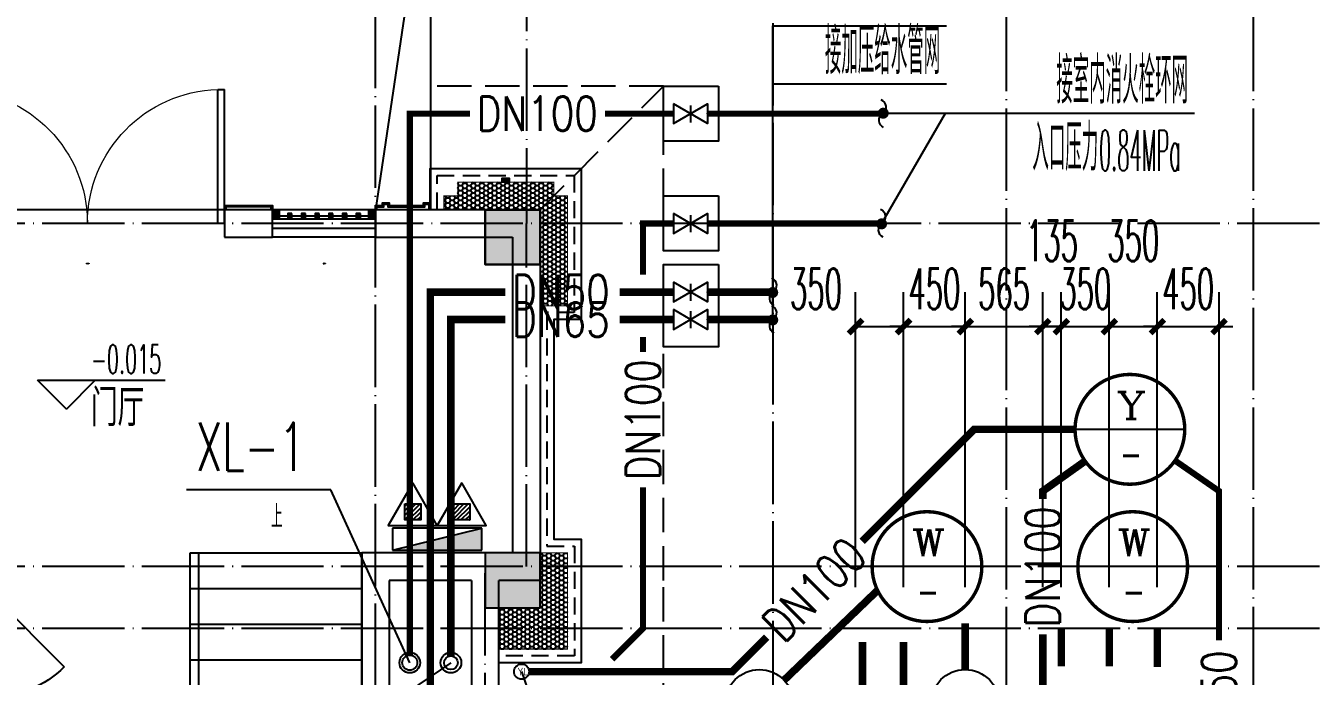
# Model space of a CAD drawing. Extents: x 27938 to 1507990, y 110129 to 923079.
# Drawn here: x 839267 to 848639, y 684858 to 689597 of the extents above; entities that cross this region are included whole.
import ezdxf
from ezdxf.enums import TextEntityAlignment as Align

# ---------------------------------------------------------------- set-up
doc = ezdxf.new("R2010")
doc.units = 0
doc.header["$LTSCALE"] = 1000
doc.header["$MEASUREMENT"] = 0
for name, pattern in [('#P_--_20B1_001_t3$0$DASH', [0.35, 0.25, -0.1]), ('DASH', [0.35, 0.25, -0.1]), ('DOTE', [2.42, 2, -0.2, 0.02, -0.2]), ('HIDDEN', [0.375, 0.25, -0.125])]:
    doc.linetypes.add(name, pattern=pattern)
for name, color, linetype in [('A-EQPM-MECH', 191, 'Continuous'), ('DIM_ELEV', 3, 'Continuous'), ('DIM_SYMB', 3, 'Continuous'), ('DIM_不分区消火栓', 1, 'Continuous'), ('DIM_不分区给水', 3, 'Continuous'), ('DIM_污水', 2, 'Continuous'), ('DIM_给水', 3, 'Continuous'), ('DIM_雨水', 4, 'Continuous'), ('DOTE', 1, 'Continuous'), ('EQUIP_不分区消火栓', 7, 'Continuous'), ('EQUIP_消火栓', 7, 'Continuous'), ('EQUIP_消防', 7, 'Continuous'), ('EQUIP_给水', 7, 'Continuous'), ('PIPE-不分区消火栓', 1, 'TG_X'), ('PIPE-凝结', 150, 'N'), ('PIPE-污水', 2, 'W'), ('PIPE-给水', 3, 'J1'), ('PIPE-给水中', 72, 'J2'), ('PIPE-雨水', 4, 'TG_Y'), ('PIPE-餐饮排水', 41, 'P'), ('PUB_HATCH', 8, 'Continuous'), ('PUB_TEXT', 4, 'Continuous'), ('STAIR', 2, 'Continuous'), ('TEXT_不分区消火栓', 7, 'Continuous'), ('TEXT_凝结', 7, 'Continuous'), ('TEXT_给水', 7, 'Continuous'), ('TEXT_雨水', 7, 'Continuous'), ('TWT_DIM', 3, 'Continuous'), ('VALVE_给水', 7, 'Continuous'), ('VPIPE-不分区消火栓', 1, 'Continuous'), ('VPIPE-消防', 1, 'X1'), ('VPIPE-给水', 3, 'J1'), ('VPIPE-给水中', 72, 'J2'), ('VPIPE-雨水', 4, 'Y'), ('WALL', 9, 'Continuous'), ('WELL_污水', 2, 'Continuous'), ('WINDOW', 4, 'Continuous'), ('WINDOW_TEXT', 7, 'Continuous'), ('卫生间', 6, 'Continuous'), ('看线', 251, 'Continuous'), ('立面', 73, 'Continuous'), ('立面-看线', 251, 'Continuous'), ('铝合金', 144, 'Continuous')]:
    doc.layers.add(name, color=color, linetype=linetype)
doc.styles.add('_TCH_DIM', font='SIMPLEX.shx', dxfattribs={"width": 0.7, "bigfont": 'GBCBIG.shx'})
doc.styles.add('_TCH_DIM_T3', font='SIMPLEX.shx', dxfattribs={"width": 0.494118, "bigfont": 'GBCBIG.shx'})
doc.styles.add('_TCH_WINDOW', font='SIMPLEX.shx', dxfattribs={"width": 0.7, "height": 3.5, "bigfont": 'GBCBIG.shx'})
doc.styles.add('_TWT_CIRCLE', font='COMPLEX', dxfattribs={"width": 1.1, "height": 3.5, "bigfont": 'HZTXT'})
doc.styles.add('_TWT_PIPEDN', font='SIMPLEX', dxfattribs={"width": 0.8, "height": 3.5, "bigfont": 'HZTXT'})
doc.styles.add('_TWT_SERIAL', font='SIMPLEX', dxfattribs={"width": 0.8, "height": 3.5, "bigfont": 'HZTXT'})
doc.styles.get("Standard").update_dxf_attribs({"font": 'gbenor.shx', "bigfont": 'gbcbig.shx'})
doc.styles.add('TG_LINETYPE', font='SIMPLEX', dxfattribs={"width": 0.8, "height": 3, "bigfont": 'HZTXT'})
doc.linetypes.add('J1', pattern='A,3,-0.2,["J1",Standard,S=0.25,R=0,X=-0.1,Y=-0.115],-0.35', length=3.55)
doc.linetypes.add('J2', pattern='A,3,-0.2,["J2",Standard,S=0.25,R=0,X=-0.1,Y=-0.115],-0.35', length=3.55)
doc.linetypes.add('N', pattern='A,3,-0.2,["N",Standard,S=0.25,R=0,X=-0.1,Y=-0.115],-0.2', length=3.4)
doc.linetypes.add('P', pattern='A,3,-0.2,["P",Standard,S=0.25,R=0,X=-0.1,Y=-0.115],-0.2', length=3.4)
doc.linetypes.add('TG_X', pattern='A,2,-0.229,["X",TG_LINETYPE,S=0.1,R=0,X=-0.229,Y=-0.15],0', length=2.229)
doc.linetypes.add('TG_Y', pattern='A,2,-0.229,["Y",TG_LINETYPE,S=0.1,R=0,X=-0.229,Y=-0.15],0', length=2.229)
doc.linetypes.add('W', pattern='A,3,-0.2,["W",Standard,S=0.25,R=0,X=-0.1,Y=-0.115],-0.2', length=3.4)
doc.linetypes.add('X1', pattern='A,3,-0.2,["X1",Standard,S=0.25,R=0,X=-0.1,Y=-0.115],-0.35', length=3.55)
doc.linetypes.add('Y', pattern='A,3,-0.2,["Y",Standard,S=0.25,R=0,X=-0.1,Y=-0.115],-0.2', length=3.4)
doc.dimstyles.new('_TWT_ARCH&&100', dxfattribs={"dimtxt": 297.5, "dimasz": 100, "dimexe": 250, "dimexo": 300, "dimgap": 126.25, "dimtad": 1, "dimdec": 0, "dimzin": 0, "dimdsep": 46, "dimtxsty": '_TCH_DIM_T3', "dimblk": 'ARCHTICK', "dimcen": 0.09, "dimclrt": 7, "dimazin": 2, "dimtfac": 1, "dimtdec": 0, "dimtix": 1, "dimtmove": 2, "dimatfit": 3, "dimfxl": 1, "dimtolj": 1, "dimtzin": 0, "dimarcsym": 0})

# ---------------------------------------------------------------- blocks, each defined once
blk = doc.blocks.new('A$C148B7D8E')
at = {"layer": '卫生间', "color": 159, "linetype": 'DASH', "true_color": 0x22346e}
blk.add_line((15200, 14500), (16100, 15400), dxfattribs=at)
for points in [[(16100, 13500), (16100, 15400), (14400.2, 15400)], [(25100, 9000), (24300, 9000), (24300, 10000), (17900, 10000), (17900, 10800), (16100, 10800), (16100, 11800)]]:
    blk.add_lwpolyline(points, dxfattribs=at)
blk = doc.blocks.new('A$C1F074C3D')
at = {"layer": 'DIM_SYMB'}
blk.add_lwpolyline([(-625, 4290, 0, 0, 0), (-625, 2340, 0, 40, 0), (-625, 2490, 0, 0, 0)], format="xyseb", dxfattribs=at)
at = {"layer": 'STAIR'}
for p, q in [((-1250, 1664), (-1250, 4160)), ((-1250, 4160), (0, 4160)), ((-1190, 4160), (-1190, 1703.5)), ((0, 2496), (0, 4160)), ((-1250, 3900), (0, 3900)), ((-1250, 3640), (0, 3640)), ((-1250, 3380), (0, 3380)), ((-1250, 3120), (0, 3120)), ((-1250, 2860), (0, 2860)), ((-1250, 2600), (0, 2600)), ((0, 2496), (-566.8, 2118.7)), ((-1250, 2340), (-234.4, 2340)), ((-1250, 2080), (-716.6, 2080)), ((-523.7, 1990.8), (-740.3, 2150.2)), ((-740.3, 2150.2), (-699.8, 2030.2)), ((-644.8, 2080), (-553.8, 2080)), ((-566.8, 2118.7), (-523.7, 1990.8)), ((-699.8, 2030.2), (-1250, 1664)), ((-1250, 1820), (-1015.6, 1820))]:
    blk.add_line(p, q, dxfattribs=at)
at = {"layer": 'STAIR', "color": 246, "linetype": '#P_--_20B1_001_t3$0$DASH'}
for p, q in [((0, 2496), (-566.8, 2118.7)), ((0, 0), (0, 2496)), ((-234.4, 2340), (0, 2340)), ((-523.7, 1990.8), (-740.3, 2150.2)), ((-740.3, 2150.2), (-699.8, 2030.2)), ((-716.6, 2080), (-644.8, 2080)), ((-566.8, 2118.7), (-523.7, 1990.8)), ((-553.8, 2080), (0, 2080)), ((-699.8, 2030.2), (-1250, 1664)), ((-1015.6, 1820), (0, 1820)), ((-1250, 0), (-1250, 1664)), ((-1250, 1560), (0, 1560)), ((-1250, 1300), (0, 1300)), ((-1250, 1040), (0, 1040)), ((-1250, 780), (0, 780)), ((-1250, 520), (0, 520)), ((-1250, 260), (0, 260)), ((-1250, 0), (0, 0))]:
    blk.add_line(p, q, dxfattribs=at)
at = {"layer": 'DIM_SYMB', "color": 7, "style": '_TCH_DIM', "width": 0.7}
blk.add_text('上', height=168.8, dxfattribs=at).set_placement((-661.5, 4340.1))
blk = doc.blocks.new('$TwtSys$00000434')
for p, q in [((-0.5, 0.5), (-0.5, -0.5)), ((-0.5, -0.5), (0.5, 0.5)), ((0.5, 0.5), (-0.5, 0.5)), ((0.5, -0.5), (0.5, 0.5)), ((-0.5, -0.5), (0.5, -0.5))]:
    blk.add_line(p, q)
blk.add_solid([(0.5, -0.5), (0.5, 0.5), (-0.5, -0.5)])
blk = doc.blocks.new('$TwtSys$00000546')
h = blk.add_hatch()
h.set_pattern_fill('ANSI31', color=1, scale=200, style=0)
h.set_pattern_definition([(45, (-38543.802, -6670.83), (-17.67767, 17.67767), [])])
h.paths.add_polyline_path([(-65, 174), (65, 174), (65, 44), (-65, 44)])
at = {"color": 1}
for points in [[(0, 344), (-198, 0), (198, 0)], [(-65, 174), (65, 174), (65, 44), (-65, 44)]]:
    blk.add_lwpolyline(points, close=True, dxfattribs=at)
blk = doc.blocks.new('A$C028C60F5')
at = {"color": 0}
blk.add_lwpolyline([(400, 0), (0, 0), (0, -400), (400, -400)], close=True, dxfattribs=at)
at = {"layer": 'PUB_HATCH', "color": 0}
blk.add_solid([(0, -400), (400, -400), (0, 0), (400, 0)], dxfattribs=at)
blk = doc.blocks.new('A$C3EFA6995')
for p in [(9700, 100), (9700, -2400), (15900, -2400)]:
    blk.add_blockref('A$C028C60F5', p)
at = {"xscale": -1}
blk.add_blockref('A$C028C60F5', (16300, 100), dxfattribs=at)
blk = doc.blocks.new('$TWTSYS$00000190')
blk.add_line((0, 0.5, 0), (0, -0.5, 0))
blk.add_circle((0, 0, 0), 0.5)
blk = doc.blocks.new('_ArchTick')
at = {"color": 0, "linetype": 'ByBlock', "const_width": 0.4}
blk.add_lwpolyline([(-0.5, -0.5), (0.5, 0.5)], dxfattribs=at)
blk = doc.blocks.new('*D679')
at = {"layer": 'Defpoints', "color": 0}
for p in [(845666.6, 687405.6), (845316.6, 685207.2), (845666.6, 685207.2)]:
    blk.add_point(p, dxfattribs=at)
at = {"layer": 'TWT_DIM', "color": 0, "lineweight": -2}
for p, q in [((845316.6, 685507.2), (845316.6, 687655.6)), ((845666.6, 685507.2), (845666.6, 687655.6)), ((845316.6, 687405.6), (845666.6, 687405.6))]:
    blk.add_line(p, q, dxfattribs=at)
at = {"layer": 'TWT_DIM', "color": 0, "lineweight": -2, "xscale": 100, "yscale": 100, "zscale": 100, "rotation": 180}
blk.add_blockref('_ArchTick', (845316.6, 687405.6), dxfattribs=at)
at = {"layer": 'TWT_DIM', "color": 0, "lineweight": -2, "xscale": 100, "yscale": 100, "zscale": 100}
blk.add_blockref('_ArchTick', (845666.6, 687405.6), dxfattribs=at)
at = {"layer": 'TWT_DIM', "color": 7, "insert": (845027.6, 687680.6), "char_height": 297.5, "attachment_point": 5, "style": '_TCH_DIM_T3'}
blk.add_mtext('\\A1;350', dxfattribs=at)
blk = doc.blocks.new('*D680')
at = {"layer": 'Defpoints', "color": 0}
for p in [(846116.5, 687405.6), (845666.6, 685207.2), (846116.5, 685207.2)]:
    blk.add_point(p, dxfattribs=at)
at = {"layer": 'TWT_DIM', "color": 0, "lineweight": -2}
for p, q in [((845666.6, 685507.2), (845666.6, 687655.6)), ((846116.5, 685507.2), (846116.5, 687655.6)), ((845666.6, 687405.6), (845566.6, 687405.6)), ((845666.6, 687405.6), (846116.5, 687405.6)), ((846116.5, 687405.6), (846216.5, 687405.6))]:
    blk.add_line(p, q, dxfattribs=at)
at = {"layer": 'TWT_DIM', "color": 0, "lineweight": -2, "xscale": 100, "yscale": 100, "zscale": 100}
blk.add_blockref('_ArchTick', (845666.6, 687405.6), dxfattribs=at)
at = {"layer": 'TWT_DIM', "color": 0, "lineweight": -2, "xscale": 100, "yscale": 100, "zscale": 100, "rotation": 180}
blk.add_blockref('_ArchTick', (846116.5, 687405.6), dxfattribs=at)
at = {"layer": 'TWT_DIM', "color": 7, "insert": (845891.5, 687680.6), "char_height": 297.5, "attachment_point": 5, "style": '_TCH_DIM_T3'}
blk.add_mtext('\\A1;450', dxfattribs=at)
blk = doc.blocks.new('*D681')
at = {"layer": 'Defpoints', "color": 0}
for p in [(846681.6, 687405.6), (846116.5, 685207.2), (846681.6, 685207.2)]:
    blk.add_point(p, dxfattribs=at)
at = {"layer": 'TWT_DIM', "color": 0, "lineweight": -2}
for p, q in [((846116.5, 685507.2), (846116.5, 687655.6)), ((846681.6, 685507.2), (846681.6, 687655.6)), ((846116.5, 687405.6), (846016.5, 687405.6)), ((846116.5, 687405.6), (846681.6, 687405.6)), ((846681.6, 687405.6), (846781.6, 687405.6))]:
    blk.add_line(p, q, dxfattribs=at)
at = {"layer": 'TWT_DIM', "color": 0, "lineweight": -2, "xscale": 100, "yscale": 100, "zscale": 100}
blk.add_blockref('_ArchTick', (846116.5, 687405.6), dxfattribs=at)
at = {"layer": 'TWT_DIM', "color": 0, "lineweight": -2, "xscale": 100, "yscale": 100, "zscale": 100, "rotation": 180}
blk.add_blockref('_ArchTick', (846681.6, 687405.6), dxfattribs=at)
at = {"layer": 'TWT_DIM', "color": 7, "insert": (846399, 687680.6), "char_height": 297.5, "attachment_point": 5, "style": '_TCH_DIM_T3'}
blk.add_mtext('\\A1;565', dxfattribs=at)
blk = doc.blocks.new('*D682')
at = {"layer": 'Defpoints', "color": 0}
for p in [(846816.6, 687405.6), (846681.6, 685207.2), (846816.6, 685207.2)]:
    blk.add_point(p, dxfattribs=at)
at = {"layer": 'TWT_DIM', "color": 0, "lineweight": -2}
for p, q in [((846681.6, 685507.2), (846681.6, 687655.6)), ((846816.6, 685507.2), (846816.6, 687655.6)), ((846681.6, 687405.6), (846581.6, 687405.6)), ((846681.6, 687405.6), (846816.6, 687405.6)), ((846816.6, 687405.6), (846916.6, 687405.6))]:
    blk.add_line(p, q, dxfattribs=at)
at = {"layer": 'TWT_DIM', "color": 0, "lineweight": -2, "xscale": 100, "yscale": 100, "zscale": 100}
blk.add_blockref('_ArchTick', (846681.6, 687405.6), dxfattribs=at)
at = {"layer": 'TWT_DIM', "color": 0, "lineweight": -2, "xscale": 100, "yscale": 100, "zscale": 100, "rotation": 180}
blk.add_blockref('_ArchTick', (846816.6, 687405.6), dxfattribs=at)
at = {"layer": 'TWT_DIM', "color": 7, "insert": (846749.1, 688030.6), "char_height": 297.5, "attachment_point": 5, "style": '_TCH_DIM_T3'}
blk.add_mtext('\\A1;135', dxfattribs=at)
blk = doc.blocks.new('*D683')
at = {"layer": 'Defpoints', "color": 0}
for p in [(847166.6, 687405.6), (846816.6, 685207.2), (847166.6, 685207.2)]:
    blk.add_point(p, dxfattribs=at)
at = {"layer": 'TWT_DIM', "color": 0, "lineweight": -2}
for p, q in [((846816.6, 685507.2), (846816.6, 687655.6)), ((847166.6, 685507.2), (847166.6, 687655.6)), ((846816.6, 687405.6), (846716.6, 687405.6)), ((846816.6, 687405.6), (847166.6, 687405.6)), ((847166.6, 687405.6), (847266.6, 687405.6))]:
    blk.add_line(p, q, dxfattribs=at)
at = {"layer": 'TWT_DIM', "color": 0, "lineweight": -2, "xscale": 100, "yscale": 100, "zscale": 100}
blk.add_blockref('_ArchTick', (846816.6, 687405.6), dxfattribs=at)
at = {"layer": 'TWT_DIM', "color": 0, "lineweight": -2, "xscale": 100, "yscale": 100, "zscale": 100, "rotation": 180}
blk.add_blockref('_ArchTick', (847166.6, 687405.6), dxfattribs=at)
at = {"layer": 'TWT_DIM', "color": 7, "insert": (846991.6, 687680.6), "char_height": 297.5, "attachment_point": 5, "style": '_TCH_DIM_T3'}
blk.add_mtext('\\A1;350', dxfattribs=at)
blk = doc.blocks.new('*D684')
at = {"layer": 'Defpoints', "color": 0}
for p in [(847516.6, 687405.6), (847166.6, 685207.2), (847516.6, 685207.2)]:
    blk.add_point(p, dxfattribs=at)
at = {"layer": 'TWT_DIM', "color": 0, "lineweight": -2}
for p, q in [((847166.6, 685507.2), (847166.6, 687655.6)), ((847516.6, 685507.2), (847516.6, 687655.6)), ((847166.6, 687405.6), (847516.6, 687405.6))]:
    blk.add_line(p, q, dxfattribs=at)
at = {"layer": 'TWT_DIM', "color": 0, "lineweight": -2, "xscale": 100, "yscale": 100, "zscale": 100, "rotation": 180}
blk.add_blockref('_ArchTick', (847166.6, 687405.6), dxfattribs=at)
at = {"layer": 'TWT_DIM', "color": 0, "lineweight": -2, "xscale": 100, "yscale": 100, "zscale": 100}
blk.add_blockref('_ArchTick', (847516.6, 687405.6), dxfattribs=at)
at = {"layer": 'TWT_DIM', "color": 7, "insert": (847341.6, 688030.6), "char_height": 297.5, "attachment_point": 5, "style": '_TCH_DIM_T3'}
blk.add_mtext('\\A1;350', dxfattribs=at)
blk = doc.blocks.new('*D685')
at = {"layer": 'Defpoints', "color": 0}
for p in [(847966.6, 687405.6), (847516.6, 685207.2), (847966.6, 685207.2)]:
    blk.add_point(p, dxfattribs=at)
at = {"layer": 'TWT_DIM', "color": 0, "lineweight": -2}
for p, q in [((847516.6, 685507.2), (847516.6, 687655.6)), ((847966.6, 685507.2), (847966.6, 687655.6)), ((847516.6, 687405.6), (847416.6, 687405.6)), ((847516.6, 687405.6), (847966.6, 687405.6)), ((847966.6, 687405.6), (848066.6, 687405.6))]:
    blk.add_line(p, q, dxfattribs=at)
at = {"layer": 'TWT_DIM', "color": 0, "lineweight": -2, "xscale": 100, "yscale": 100, "zscale": 100}
blk.add_blockref('_ArchTick', (847516.6, 687405.6), dxfattribs=at)
at = {"layer": 'TWT_DIM', "color": 0, "lineweight": -2, "xscale": 100, "yscale": 100, "zscale": 100, "rotation": 180}
blk.add_blockref('_ArchTick', (847966.6, 687405.6), dxfattribs=at)
at = {"layer": 'TWT_DIM', "color": 7, "insert": (847741.6, 687680.6), "char_height": 297.5, "attachment_point": 5, "style": '_TCH_DIM_T3'}
blk.add_mtext('\\A1;450', dxfattribs=at)
blk = doc.blocks.new('$DorLib2D$00000116')
at = {"color": 0}
for p, q in [((-0.5, 0), (-0.1464, 0.3536)), ((0.5, 0), (0.1464, 0.3536))]:
    blk.add_line(p, q, dxfattribs=at)
for centre, start, end in [((-0.5, 0), 0, 45), ((0.5, 0), 135, 180)]:
    blk.add_arc(centre, 0.5, start, end, dxfattribs=at)
blk = doc.blocks.new('$WINLIB2D$00000001')
at = {"color": 0}
for points in [[(-0.5, 0.5), (-0.5, -0.5)], [(-0.5, 0.5), (0.5, 0.5)], [(0.5, -0.5), (0.5, 0.5)], [(0.5, 0.167), (-0.5, 0.167)], [(0.5, -0.167), (-0.5, -0.167)], [(-0.5, -0.5), (0.5, -0.5)]]:
    blk.add_lwpolyline(points, dxfattribs=at)
blk = doc.blocks.new('$DorLib2D$00000002')
for p, q in [((-0.5, 0), (-0.5, 0.4875)), ((-0.475, 0.4875), (-0.5, 0.4875)), ((-0.475, 0), (-0.475, 0.4875)), ((0.475, 0), (0.475, 0.4875)), ((0.475, 0.4875), (0.5, 0.4875)), ((0.5, 0), (0.5, 0.4875)), ((-0.5, 0), (-0.475, 0)), ((0.5, 0), (0.475, 0))]:
    blk.add_line(p, q)
at = {"lineweight": 13}
for centre, start, end in [((-0.4875, 0), 0, 88.5307), ((0.4875, 0), 91.4693, 180)]:
    blk.add_arc(centre, 0.4875, start, end, dxfattribs=at)
blk = doc.blocks.new('$VALVE$00000296')
for points in [[(-125, 72.2), (-125, -72.2), (125, 72.2), (125, -72.2), (-125, 72.2)], [(0, 60.2), (0, -63.6)]]:
    blk.add_lwpolyline(points)
for p in [(-125, 0), (125, 0)]:
    blk.add_point(p)
blk = doc.blocks.new('$TwtSys$00000132')
at = {"elevation": 0}
blk.add_lwpolyline([(6.9, -100.6, -0.575183), (0.2, 0, 0.604745), (-10.9, 100.6, 16.924828)], format="xyb", dxfattribs=at)

msp = doc.modelspace()

# ---------------------------------------------------------------- hatches: boundary and pattern name
at = {"layer": 'PIPE-不分区消火栓'}
for points in [[(842066.6, 688957.2), (842044.1, 688957.2), (842044.1, 688979.7)], [(842066.6, 688957.2), (842066.6, 688979.7), (842044.1, 688979.7)], [(843766.6, 688157.2), (843766.6, 688179.7), (843744.1, 688179.7)], [(843766.6, 688157.2), (843744.1, 688157.2), (843744.1, 688179.7)], [(843766.6, 685207.2), (843782.5, 685191.3), (843789.1, 685197.9)], [(843766.6, 685207.2), (843789.1, 685207.2), (843789.1, 685197.9)]]:
    msp.add_hatch(color=256, dxfattribs=at).paths.add_polyline_path(points)
at = {"layer": 'PIPE-凝结'}
for points in [[(847966.6, 686207.2), (847979.4, 686225.7), (847989.1, 686219)], [(847966.6, 686207.2), (847989.1, 686207.2), (847989.1, 686219)]]:
    msp.add_hatch(color=256, dxfattribs=at).paths.add_polyline_path(points)
at = {"layer": 'PIPE-给水'}
for points in [[(842216.6, 687657.2), (842189.1, 687657.2), (842189.1, 687684.7)], [(842216.6, 687657.2), (842216.6, 687684.7), (842189.1, 687684.7)]]:
    msp.add_hatch(color=256, dxfattribs=at).paths.add_polyline_path(points)
at = {"layer": 'PIPE-给水中'}
for points in [[(842366.6, 687457.2), (842339.1, 687457.2), (842339.1, 687484.7)], [(842366.6, 687457.2), (842366.6, 687484.7), (842339.1, 687484.7)]]:
    msp.add_hatch(color=256, dxfattribs=at).paths.add_polyline_path(points)
at = {"layer": 'PIPE-雨水'}
for points in [[(846181.6, 686657.2), (846162.1, 686676.6), (846170.2, 686684.7)], [(846181.6, 686657.2), (846181.6, 686684.7), (846170.2, 686684.7)], [(846681.6, 686207.2), (846665.7, 686229.6), (846654.1, 686221.4)], [(846681.6, 686207.2), (846654.1, 686207.2), (846654.1, 686221.4)], [(844416.6, 684892.2), (844436, 684872.7), (844428, 684864.7)], [(844416.6, 684892.2), (844416.6, 684864.7), (844428, 684864.7)]]:
    msp.add_hatch(color=256, dxfattribs=at).paths.add_polyline_path(points)
at = {"layer": '立面'}
h = msp.add_hatch(dxfattribs=at)
h.set_pattern_fill('ANSI31', color=8, scale=2)
h.set_pattern_definition([(45, (-51633.452, -107108.3295), (-2.24506403, 2.24506403), [])])
h.paths.add_polyline_path([(842791.3, 688457.2), (842741.3, 688457.2), (842741.3, 688487.2), (842791.3, 688487.2)])
h = msp.add_hatch(dxfattribs=at)
h.set_pattern_fill('ANSI31', color=8, scale=2)
h.set_pattern_definition([(45, (-51833.452, -108177.829), (-2.24506403, 2.24506403), [])])
edge = h.paths.add_edge_path()
edge.add_line((841066.6, 688257.2), (841056.6, 688257.2))
edge.add_line((841056.6, 688257.2), (841056.6, 688277.2))
edge.add_line((841056.6, 688277.2), (840726.6, 688277.2))
edge.add_line((840726.6, 688277.2), (840726.6, 688257.3))
edge.add_line((840726.6, 688257.3), (840716.6, 688257.2))
edge.add_line((840716.6, 688257.2), (840716.6, 688287.2))
edge.add_line((840716.6, 688287.2), (841066.6, 688287.2))
edge.add_line((841066.6, 688287.2), (841066.6, 688257.2))
h = msp.add_hatch(dxfattribs=at)
h.set_pattern_fill('ANSI31', color=8, scale=2)
h.set_pattern_definition([(45, (137014.0643, -266823.3383), (-2.24506403, 2.24506403), [])])
h.paths.add_polyline_path([(841116.6, 688257.2), (841066.6, 688257.2), (841066.6, 688190.5), (841116.6, 688190.5)])
h = msp.add_hatch(dxfattribs=at)
h.set_pattern_fill('ANSI31', color=8, scale=2)
h.set_pattern_definition([(45, (136924.0617, -266823.3472), (-2.24506403, 2.24506403), [])])
h.paths.add_polyline_path([(841206.6, 688230.2), (841176.6, 688230.2), (841176.6, 688190.5), (841206.6, 688190.5)])
h = msp.add_hatch(dxfattribs=at)
h.set_pattern_fill('ANSI31', color=8, scale=2)
h.set_pattern_definition([(45, (136824.0617, -266823.3463), (-2.24506403, 2.24506403), [])])
h.paths.add_polyline_path([(841306.6, 688230.2), (841276.6, 688230.2), (841276.6, 688190.5), (841306.6, 688190.5)])
h = msp.add_hatch(dxfattribs=at)
h.set_pattern_fill('ANSI31', color=8, scale=2)
h.set_pattern_definition([(45, (136724.0617, -266823.3454), (-2.24506403, 2.24506403), [])])
h.paths.add_polyline_path([(841406.6, 688230.2), (841376.6, 688230.2), (841376.6, 688190.5), (841406.6, 688190.5)])
h = msp.add_hatch(dxfattribs=at)
h.set_pattern_fill('ANSI31', color=8, scale=2)
h.set_pattern_definition([(45, (136624.0617, -266823.3444), (-2.24506403, 2.24506403), [])])
h.paths.add_polyline_path([(841506.6, 688230.2), (841476.6, 688230.2), (841476.6, 688190.5), (841506.6, 688190.5)])
h = msp.add_hatch(dxfattribs=at)
h.set_pattern_fill('ANSI31', color=8, scale=2)
h.set_pattern_definition([(45, (136524.0617, -266823.3435), (-2.24506403, 2.24506403), [])])
h.paths.add_polyline_path([(841606.6, 688230.2), (841576.6, 688230.2), (841576.6, 688190.5), (841606.6, 688190.5)])
h = msp.add_hatch(dxfattribs=at)
h.set_pattern_fill('ANSI31', color=8, scale=2)
h.set_pattern_definition([(45, (136424.0617, -266823.3426), (-2.24506403, 2.24506403), [])])
h.paths.add_polyline_path([(841706.6, 688230.2), (841676.6, 688230.2), (841676.6, 688190.5), (841706.6, 688190.5)])
h = msp.add_hatch(dxfattribs=at)
h.set_pattern_fill('ANSI31', color=8, scale=2)
h.set_pattern_definition([(45, (136314.061, -266823.342), (-2.24506403, 2.24506403), [])])
h.paths.add_polyline_path([(841816.6, 688257.2), (841766.6, 688257.2), (841766.6, 688190.5), (841816.6, 688190.5)])
h = msp.add_hatch(dxfattribs=at)
h.set_pattern_fill('ANSI31', color=8, scale=2)
h.set_pattern_definition([(45, (136374.2968, -266823.1597), (-2.24506403, 2.24506403), [])])
h.paths.add_polyline_path([(842216.3, 688257.3), (841816.6, 688257.3), (841816.6, 688287.3), (841866.6, 688287.3), (841866.6, 688307.4), (841916.6, 688307.4), (841916.6, 688287.4), (842166.5, 688287.1), (842166.6, 688307.4), (842216.3, 688307.4)])
h.paths.add_polyline_path([(842206.3, 688257.3), (841826.6, 688257.3), (841826.6, 688277.3), (841876.6, 688277.3), (841876.6, 688297.4), (841906.6, 688297.4), (841906.6, 688277.4), (842176.4, 688277.1), (842176.5, 688297.4), (842206.3, 688297.4)])
at = {"layer": '立面-看线'}
h = msp.add_hatch(dxfattribs=at)
h.set_pattern_fill('HONEY', color=8, scale=13)
h.set_pattern_definition([(0, (407399.363, 156240.446), (30.95625, 17.872595), [20.6375, -41.275]), (120, (407399.363, 156240.446), (-30.9562463, 17.8726014), [20.6375, -41.275]), (60, (407399.363, 156240.446), (3.7e-06, 35.7451964), [-41.275, 20.6375])])
h.paths.add_polyline_path([(842416.3, 688357.2), (842416.3, 688457.2), (843116.3, 688457.2), (843116.3, 688357.2), (843216.3, 688357.2), (843216.3, 687557.2), (843016.6, 687557.2), (843016.6, 688257.2), (842317.2, 688257.2), (842317.2, 688357.2)])
h = msp.add_hatch(dxfattribs=at)
h.set_pattern_fill('HONEY', color=8, scale=13)
h.set_pattern_definition([(0, (407300, 152740.447), (30.95625, 17.872595), [20.6375, -41.275]), (120, (407300, 152740.447), (-30.9562463, 17.8726014), [20.6375, -41.275]), (60, (407300, 152740.447), (3.7e-06, 35.7451964), [-41.275, 20.6375])])
h.paths.add_polyline_path([(842716.6, 685357.2), (843016.6, 685357.2), (843016.6, 685757.2), (843216, 685757.2), (843216, 685057.2), (842716.6, 685057.2)])

# ---------------------------------------------------------------- linework, layer by layer
at = {"ltscale": 0.5}
for points in [[(844316.6, 689157.2), (844316.6, 688757.2), (843916.6, 688757.2), (843916.6, 689157.2)], [(844316.6, 688357.2), (844316.6, 687957.2), (843916.6, 687957.2), (843916.6, 688357.2)], [(844316.6, 687857.2), (844316.6, 687257.2), (843916.6, 687257.2), (843916.6, 687857.2)]]:
    msp.add_lwpolyline(points, close=True, dxfattribs=at)
at = {"color": 8, "const_width": 8}
for points in [[(843016.6, 687557.2), (843216.3, 687557.2), (843216.3, 688357.2), (843116.3, 688357.2), (843116.3, 688457.2), (842826.3, 688457.2), (842826.3, 688457.2), (842706.3, 688457.2), (842706.3, 688457.2), (842416.3, 688457.2), (842416.3, 688357.2), (842316.3, 688357.2), (842316.3, 688257.2)], [(843016.6, 685757.2), (843216.6, 685757.2), (843216.6, 685057.2), (842716.6, 685057.2)]]:
    msp.add_lwpolyline(points, dxfattribs=at)
at = {"layer": 'A-EQPM-MECH', "color": 8}
for points in [[(837216.8, 688257.2), (837216.8, 690957.2), (842216.8, 690957.2), (842216.8, 688257.2)], [(842216.6, 690957.2), (841816.6, 688257.2)]]:
    msp.add_lwpolyline(points, dxfattribs=at)
at = {"layer": 'DIM_ELEV', "color": 8}
for p, q in [((839563.2, 686804.9), (839353.2, 687014.9)), ((839353.2, 687014.9), (840284.1, 687014.9)), ((839563.2, 686804.9), (839773.2, 687014.9))]:
    msp.add_line(p, q, dxfattribs=at)
at = {"layer": 'DIM_不分区消火栓'}
for p, q in [((841490.6, 686215.8), (840438.1, 686215.8)), ((842066.6, 684957.2), (841490.6, 686215.8))]:
    msp.add_line(p, q, dxfattribs=at)
at = {"layer": 'DIM_不分区给水'}
for p, q in [((844712.6, 687654), (844712.6, 689597.2)), ((844712.6, 689597.2), (845979.9, 689597.2)), ((844712.6, 687454), (844712.6, 689175)), ((844712.6, 689175), (845979.9, 689175)), ((845506.3, 688154), (845972.2, 688960.2)), ((845518.3, 688960.2), (845972.2, 688960.2)), ((845972.2, 688960.2), (847788.6, 688960.2))]:
    msp.add_line(p, q, dxfattribs=at)
at = {"layer": 'DIM_不分区给水', "const_width": 40}
for points in [[(845498.3, 688960.2, 1), (845538.3, 688960.2, 1)], [(845496.3, 688136.7, 1), (845516.3, 688171.3, 1)], [(844712.6, 687634, 1), (844712.6, 687674, 1)], [(844712.6, 687434, 1), (844712.6, 687474, 1)]]:
    msp.add_lwpolyline(points, format="xyb", close=True, dxfattribs=at)
at = {"layer": 'DIM_污水'}
for p, q in [((846237.3, 685657.2), (845437.3, 685657.2)), ((847737.3, 685657.2), (846937.3, 685657.2))]:
    msp.add_line(p, q, dxfattribs=at)
at = {"layer": 'DIM_污水', "const_width": 25}
for points in [[(846237.3, 685657.2, 1), (845437.3, 685657.2, 1)], [(847737.3, 685657.2, 1), (846937.3, 685657.2, 1)]]:
    msp.add_lwpolyline(points, format="xyb", close=True, dxfattribs=at)
at = {"layer": 'DIM_给水'}
msp.add_line((842366.6, 684957.2), (840466.6, 683677.2), dxfattribs=at)
at = {"layer": 'DIM_雨水'}
for p, q in [((847716.6, 686657.2), (846916.6, 686657.2)), ((842881.6, 684892.2), (843157.5, 684103.2))]:
    msp.add_line(p, q, dxfattribs=at)
at = {"layer": 'DIM_雨水', "const_width": 25}
msp.add_lwpolyline([(847716.6, 686657.2, 1), (846916.6, 686657.2, 1)], format="xyb", close=True, dxfattribs=at)
at = {"layer": 'DOTE', "color": 169, "linetype": 'DOTE', "ltscale": 0.3}
for p, q in [((841816.6, 681157.4), (841816.6, 690157.2)), ((842916.6, 690157.2), (842916.6, 688157.2)), ((844716.6, 681757.2), (844716.6, 690157.2)), ((846416.6, 678957.2), (846416.6, 690157.2)), ((848216.6, 678957.2), (848216.6, 690157.2)), ((879916.6, 688157.2), (825916.6, 688157.2)), ((842916.6, 685657.2), (842916.6, 688157.2)), ((879916.6, 685657.2), (825916.6, 685657.2)), ((842616.6, 683557.2), (842616.6, 685657.2)), ((879916.6, 685207.2), (825916.6, 685207.2))]:
    msp.add_line(p, q, dxfattribs=at)
at = {"layer": 'PIPE-不分区消火栓', "const_width": 45}
msp.add_lwpolyline([(842066.6, 685012.2), (842066.6, 688957.2)], dxfattribs=at)
at = {"layer": 'PIPE-不分区消火栓', "ltscale": 0.5, "const_width": 45}
for points in [[(842066.6, 688957.2), (842504.6, 688957.2)], [(843490.3, 688957.2), (843988.2, 688957.2)], [(844238.2, 688957.2), (845513.9, 688957.2)], [(843766.6, 688157.2), (843988.2, 688157.2)], [(843766.6, 687784.7), (843766.6, 688157.2)], [(844238.2, 688157.2), (845510.3, 688157.2)], [(843766.6, 687221.4), (843766.6, 687329.7)], [(843766.6, 685207.2), (843766.6, 686235.7)], [(843541.7, 684982.3), (843766.6, 685207.2)]]:
    msp.add_lwpolyline(points, dxfattribs=at)
at = {"layer": 'PIPE-凝结', "ltscale": 0.5, "const_width": 45}
for points in [[(847966.6, 686207.2), (847645.5, 686429.5)], [(847966.6, 685119.1), (847966.6, 686207.2)]]:
    msp.add_lwpolyline(points, dxfattribs=at)
at = {"layer": 'PIPE-污水', "ltscale": 0.5, "const_width": 55}
for points in [[(844795.9, 684830.3), (845476.8, 685483.9)], [(846115.5, 684907.2), (846115.5, 685245)], [(846816.6, 684931.1), (846816.6, 685207.2)], [(847516.6, 684925.1), (847516.6, 685207.2)]]:
    msp.add_lwpolyline(points, dxfattribs=at)
at = {"layer": 'PIPE-给水', "ltscale": 0.5, "const_width": 55}
for points in [[(842216.6, 684727.2), (842216.6, 687657.2)], [(842216.6, 687657.2), (842762.7, 687657.2)], [(843596.1, 687657.2), (843988.2, 687657.2)], [(844238.2, 687657.2), (844716.6, 687657.2)]]:
    msp.add_lwpolyline(points, dxfattribs=at)
at = {"layer": 'PIPE-给水中', "ltscale": 0.5, "const_width": 55}
for points in [[(842366.6, 685007.2), (842366.6, 687457.2)], [(842366.6, 687457.2), (842762.7, 687457.2)], [(843596.1, 687457.2), (843988.2, 687457.2)], [(844238.2, 687457.2), (844716.6, 687457.2)]]:
    msp.add_lwpolyline(points, dxfattribs=at)
at = {"layer": 'PIPE-雨水', "ltscale": 0.5, "const_width": 55}
for points in [[(846181.6, 686657.2), (845365, 685840.6)], [(846916.6, 686657.2), (846181.6, 686657.2)], [(846990.2, 686425.9), (846681.6, 686207.2)], [(846681.6, 686150), (846681.6, 686207.2)], [(844668, 685143.6), (844416.6, 684892.2)], [(846681.6, 682277.2), (846681.6, 685164.3)], [(844416.6, 684892.2), (842936.6, 684892.2)]]:
    msp.add_lwpolyline(points, dxfattribs=at)
at = {"layer": 'PIPE-餐饮排水', "ltscale": 0.5, "const_width": 55}
for points in [[(847166.6, 684931.1), (847166.6, 685207.2)], [(845366.6, 684644.6), (845366.6, 685107.6)], [(845666.6, 684715.5), (845666.6, 685107.6)]]:
    msp.add_lwpolyline(points, dxfattribs=at)
at = {"layer": 'VPIPE-不分区消火栓'}
msp.add_circle((842066.6, 684957.2), 55, dxfattribs=at)
at = {"layer": 'VPIPE-消防', "color": 8, "linetype": 'Continuous'}
msp.add_circle((842066.6, 684957.2), 75, dxfattribs=at)
at = {"layer": 'VPIPE-给水', "color": 8, "linetype": 'Continuous'}
msp.add_circle((842366.6, 684957.2), 75, dxfattribs=at)
at = {"layer": 'VPIPE-给水中'}
msp.add_circle((842366.6, 684957.2), 50, dxfattribs=at)
at = {"layer": 'VPIPE-雨水', "color": 8}
msp.add_circle((842881.6, 684892.2), 55, dxfattribs=at)
at = {"layer": 'VPIPE-雨水'}
msp.add_circle((842881.6, 684892.2), 55, dxfattribs=at)
at = {"layer": 'WALL', "color": 8}
for p, q in [((841066.6, 688257.2), (840716.6, 688257.2)), ((840716.6, 688257.2), (840716.6, 688057.2)), ((841066.6, 688057.2), (841066.6, 688257.2)), ((843016.6, 688257.2), (841816.6, 688257.2)), ((841816.6, 688257.2), (841816.6, 688057.2)), ((843016.6, 688257.2), (843016.6, 685557.2)), ((840716.6, 688057.2), (841066.6, 688057.2)), ((841816.6, 688057.2), (842816.6, 688057.2)), ((842816.6, 688057.2), (842816.6, 685757.2)), ((841716.6, 685757.2), (841716.6, 683557.2)), ((842616.6, 685757.2), (841716.6, 685757.2)), ((842816.6, 685757.2), (842616.6, 685757.2)), ((841916.6, 685557.2), (841916.6, 683657.2)), ((842516.6, 685557.2), (841916.6, 685557.2)), ((842516.6, 685557.2), (842516.6, 684757.2)), ((842716.6, 684757.2), (842716.6, 685557.2)), ((843016.6, 685557.2), (842716.6, 685557.2))]:
    msp.add_line(p, q, dxfattribs=at)
at = {"layer": 'WINDOW', "color": 8}
msp.add_line((840716.6, 688257.2), (838716.6, 688257.2), dxfattribs=at)
at = {"layer": '卫生间', "color": 8, "linetype": 'DASH'}
msp.add_line((843916.6, 685557.2), (843916.6, 687257.2), dxfattribs=at)
at = {"layer": '看线', "color": 8}
msp.add_lwpolyline([(842216.3, 688257.2), (842216.3, 688557.2), (843316.3, 688557.2), (843316.3, 687457.2), (843116.6, 687457.2), (843116.6, 685857.2), (843316.6, 685857.2), (843316.6, 684957.2), (842716.6, 684957.2)], dxfattribs=at)
at = {"layer": '看线', "color": 8, "linetype": 'HIDDEN', "ltscale": 0.5}
msp.add_lwpolyline([(842266.3, 688257.2), (842266.3, 688507.2), (843266.3, 688507.2), (843266.3, 687507.2), (843066.6, 687507.2), (843066.6, 685807.2), (843266.6, 685807.2), (843266.6, 685007.2), (842716.6, 685007.2)], dxfattribs=at)
at = {"layer": '立面', "color": 8}
for p, q in [((841606.6, 688230.2), (841576.6, 688230.2)), ((841576.6, 688230.2), (841576.6, 688190.5)), ((841606.6, 688190.5), (841606.6, 688230.2)), ((841576.6, 688190.5), (841606.6, 688190.5))]:
    msp.add_line(p, q, dxfattribs=at)
for points in [[(842791.3, 688457.2), (842741.3, 688457.2), (842741.3, 688487.2), (842791.3, 688487.2)], [(841116.6, 688257.2), (841066.6, 688257.2), (841066.6, 688190.5), (841116.6, 688190.5)], [(841206.6, 688230.2), (841176.6, 688230.2), (841176.6, 688190.5), (841206.6, 688190.5)], [(841306.6, 688230.2), (841276.6, 688230.2), (841276.6, 688190.5), (841306.6, 688190.5)], [(841406.6, 688230.2), (841376.6, 688230.2), (841376.6, 688190.5), (841406.6, 688190.5)], [(841506.6, 688230.2), (841476.6, 688230.2), (841476.6, 688190.5), (841506.6, 688190.5)], [(841816.6, 688257.2), (841766.6, 688257.2), (841766.6, 688190.5), (841816.6, 688190.5)]]:
    msp.add_lwpolyline(points, close=True, dxfattribs=at)
msp.add_lwpolyline([(841066.6, 688257.2), (841056.6, 688257.2), (841056.6, 688277.2), (840726.6, 688277.2), (840726.6, 688257.3), (840716.6, 688257.2), (840716.6, 688287.2), (841066.6, 688287.2), (841066.6, 688257.2)], dxfattribs=at)
at = {"layer": '铝合金', "color": 8}
for p, q in [((841176.6, 688210.3), (841116.6, 688210.3)), ((841276.6, 688210.3), (841206.6, 688210.3)), ((841376.6, 688210.3), (841306.6, 688210.3)), ((841476.6, 688210.3), (841406.6, 688210.3)), ((841576.6, 688210.3), (841506.6, 688210.3)), ((841676.6, 688210.3), (841606.6, 688210.3)), ((841766.6, 688210.3), (841706.6, 688210.3))]:
    msp.add_line(p, q, dxfattribs=at)
for points in [[(842791.3, 688457.2), (842741.3, 688457.2), (842741.3, 688487.2), (842791.3, 688487.2)], [(841116.6, 688257.2), (841066.6, 688257.2), (841066.6, 688190.5), (841116.6, 688190.5)], [(841206.6, 688230.2), (841176.6, 688230.2), (841176.6, 688190.5), (841206.6, 688190.5)], [(841306.6, 688230.2), (841276.6, 688230.2), (841276.6, 688190.5), (841306.6, 688190.5)], [(841406.6, 688230.2), (841376.6, 688230.2), (841376.6, 688190.5), (841406.6, 688190.5)], [(841506.6, 688230.2), (841476.6, 688230.2), (841476.6, 688190.5), (841506.6, 688190.5)], [(841606.6, 688230.2), (841576.6, 688230.2), (841576.6, 688190.5), (841606.6, 688190.5)], [(841706.6, 688230.2), (841676.6, 688230.2), (841676.6, 688190.5), (841706.6, 688190.5)], [(841816.6, 688257.2), (841766.6, 688257.2), (841766.6, 688190.5), (841816.6, 688190.5)]]:
    msp.add_lwpolyline(points, close=True, dxfattribs=at)
for points in [[(841066.6, 688257.2), (841056.6, 688257.2), (841056.6, 688277.2), (840726.6, 688277.2), (840726.6, 688257.3), (840716.6, 688257.2), (840716.6, 688287.2), (841066.6, 688287.2), (841066.6, 688257.2)], [(841816.6, 688257.3), (841816.6, 688287.3), (841866.6, 688287.3), (841866.6, 688307.4), (841916.6, 688307.4), (841916.6, 688287.4), (842166.5, 688287.1), (842166.6, 688307.4), (842216.3, 688307.4), (842216.3, 688257.3)], [(841826.6, 688257.3), (841826.6, 688277.3), (841876.6, 688277.3), (841876.6, 688297.4), (841906.6, 688297.4), (841906.6, 688277.4), (842176.4, 688277.1), (842176.5, 688297.4), (842206.3, 688297.4), (842206.3, 688257.3)]]:
    msp.add_lwpolyline(points, dxfattribs=at)

# ---------------------------------------------------------------- block references
at = {"color": 8}
for name, p in [('A$C148B7D8E', (827816.6, 673757.2)), ('A$C3EFA6995', (826716.6, 688157.2)), ('A$C028C60F5', (842616.6, 688257.2)), ('A$C1F074C3D', (841716.6, 681597.2))]:
    msp.add_blockref(name, p, dxfattribs=at)
at = {"layer": 'EQUIP_不分区消火栓'}
for p in [(845513.9, 688957.2), (845510.3, 688157.2)]:
    msp.add_blockref('$TwtSys$00000132', p, dxfattribs=at)
at = {"layer": 'EQUIP_消火栓', "color": 8, "xscale": 650, "yscale": 160, "zscale": 700}
msp.add_blockref('$TwtSys$00000434', (842266.6, 685857.2), dxfattribs=at)
at = {"layer": 'EQUIP_消防', "color": 8, "xscale": 0.9, "yscale": 0.9, "zscale": 0.9}
for p in [(842088, 685957.2), (842445.1, 685957.2)]:
    msp.add_blockref('$TwtSys$00000546', p, dxfattribs=at)
at = {"layer": 'EQUIP_给水'}
for p, rotation in [((844716.6, 687657.2), 359.9999999998186), ((844716.6, 687457.2), 1.419171009047627e-11)]:
    msp.add_blockref('$TwtSys$00000132', p, dxfattribs=dict(at, rotation=rotation))
at = {"layer": 'VALVE_给水'}
for p in [(844113.2, 688957.2), (844113.2, 688157.2)]:
    msp.add_blockref('$VALVE$00000296', p, dxfattribs=at)
for p, rotation in [((844113.2, 687657.2), 359.9999999998186), ((844113.2, 687457.2), 1.419171009047627e-11)]:
    msp.add_blockref('$VALVE$00000296', p, dxfattribs=dict(at, rotation=rotation))
at = {"layer": 'WELL_污水', "xscale": 500, "yscale": 500, "zscale": 500, "rotation": 270}
for p in [(844615.5, 684657.2), (846115.5, 684657.2)]:
    msp.add_blockref('$TWTSYS$00000190', p, dxfattribs=at)
at = {"layer": 'WINDOW', "color": 8}
ref = msp.add_blockref('$DorLib2D$00000002', (839716.6, 688157.2), dxfattribs=dict(at, xscale=2000, yscale=-2000, zscale=2000, rotation=180))
ref.add_attrib('A', "DYM2026'", (839706.3, 687861.7), dxfattribs={"layer": 'WINDOW_TEXT', "color": 8, "ltscale": 0.5, "height": 5.95, "style": '_TCH_WINDOW', "width": 0.494118})
ref = msp.add_blockref('$WINLIB2D$00000001', (841441.6, 688157.2), dxfattribs=dict(at, xscale=750.0034281517146, yscale=-200, zscale=750.0034281517146, rotation=180))
ref.add_attrib('A', "C07'26'", (841433.7, 687861.7), dxfattribs={"layer": 'WINDOW_TEXT', "color": 8, "ltscale": 0.5, "height": 5.95, "style": '_TCH_WINDOW', "width": 0.494118})
ref = msp.add_blockref('$DorLib2D$00000116', (839016.6, 684707.2), dxfattribs=dict(at, xscale=1500, yscale=-1500, zscale=1500, rotation=89.99999999025445))
ref.add_attrib('A', 'BFGM1518', (838781.2, 684699.7), dxfattribs={"layer": 'WINDOW_TEXT', "color": 8, "ltscale": 0.5, "height": 4.25, "rotation": 90, "style": '_TCH_WINDOW', "width": 0.494118})

# ---------------------------------------------------------------- texts
at = {"layer": 'DIM_ELEV', "color": 7, "style": '_TCH_DIM', "width": 0.494118}
msp.add_text('-0.015', height=208.25, dxfattribs=at).set_placement((839743.7, 687063.9))
at = {"layer": 'DIM_不分区消火栓', "color": 7, "style": '_TWT_SERIAL', "width": 0.64}
msp.add_text('XL-1', height=350, dxfattribs=at).set_placement((840508.1, 686355.8))
at = {"layer": 'DIM_不分区给水', "color": 7, "style": '_TCH_DIM_T3'}
for s, height, width, p in [('接加压给水管网', 337.59, 0.494118, (845093.1, 689245)), ('接室内消火栓环网', 337.59, 0.494118, (846780.3, 689030.2)), ('入口压力', 337.59, 0.494118, (846605.4, 688540.2)), ('0.84MPa', 297.5, 0.348789, (847091.1, 688540.2))]:
    msp.add_text(s, height=height, dxfattribs=dict(at, width=width)).set_placement(p)
at = {"layer": 'DIM_污水', "color": 7, "style": '_TWT_CIRCLE'}
for s, height, width, p, p2 in [('W', 193.3, 1.1, (845725.9, 685733.5), (845970.9, 685733.5)), ('W', 193.3, 1.1, (847225.9, 685733.5), (847470.9, 685733.5)), ('-', 207, 0.855556, (845761.4, 685375.9), (845928.4, 685375.9)), ('-', 207, 0.855556, (847261.4, 685375.9), (847428.4, 685375.9))]:
    msp.add_text(s, height=height, dxfattribs=dict(at, width=width)).set_placement(p, p2, align=Align.FIT)
at = {"layer": 'DIM_雨水', "color": 7, "style": '_TWT_CIRCLE'}
for s, height, width, p, p2 in [('Y', 198.8, 1.1, (847217.7, 686732.7), (847435.3, 686732.7)), ('-', 207, 0.855556, (847240.7, 686375.9), (847407.7, 686375.9))]:
    msp.add_text(s, height=height, dxfattribs=dict(at, width=width)).set_placement(p, p2, align=Align.FIT)
at = {"layer": 'PUB_TEXT', "color": 8}
for s, height, p in [('门厅', 270.07, (839741.7, 686680)), ('YL', 56, (842851.2, 684864.2))]:
    msp.add_text(s, height=height, dxfattribs=at).set_placement(p)
at = {"layer": 'TEXT_不分区消火栓', "style": '_TWT_PIPEDN', "width": 0.8}
msp.add_text('DN100', height=250, dxfattribs=at).set_placement((842554.6, 688832.2))
msp.add_text('DN100', height=250, rotation=90, dxfattribs=at).set_placement((843891.6, 686285.7))
at = {"layer": 'TEXT_凝结', "style": '_TWT_PIPEDN', "width": 0.8}
msp.add_text('DN50', height=250, rotation=90, dxfattribs=at).set_placement((848091.6, 684335.7))
at = {"layer": 'TEXT_给水', "style": '_TWT_PIPEDN', "width": 0.8}
for s, p in [('DN50', (842812.7, 687532.2)), ('DN65', (842812.7, 687332.2))]:
    msp.add_text(s, height=250, dxfattribs=at).set_placement(p)
at = {"layer": 'TEXT_雨水', "style": '_TWT_PIPEDN', "width": 0.8}
for rotation, p in [(90, (846806.6, 685214.3)), (45, (844791.8, 685090.6))]:
    msp.add_text('DN100', height=250, rotation=rotation, dxfattribs=at).set_placement(p)

# ---------------------------------------------------------------- dimensions: what is measured, and where the dimension line sits
at = {"layer": 'TWT_DIM'}
for base, p1, p2, picture, middle in [((846816.6, 687405.6), (846681.6, 685207.2), (846816.6, 685207.2), '*D682', (846749.1, 688030.6)), ((847516.6, 687405.6), (847166.6, 685207.2), (847516.6, 685207.2), '*D684', (847341.6, 688030.6)), ((845666.6, 687405.6), (845316.6, 685207.2), (845666.6, 685207.2), '*D679', (845027.6, 687680.6))]:
    dim = msp.add_linear_dim(base=base, p1=p1, p2=p2, angle=0, dimstyle='_TWT_ARCH&&100', dxfattribs=at)
    dim.commit()
    dim.dimension.update_dxf_attribs({"geometry": picture, "text_midpoint": middle, "dimtype": 129})
for p1, p2, picture, middle in [((845666.6, 685207.2), (846116.5, 685207.2), '*D680', (845891.5, 687680.6)), ((846116.5, 685207.2), (846681.6, 685207.2), '*D681', (846399, 687680.6)), ((846816.6, 685207.2), (847166.6, 685207.2), '*D683', (846991.6, 687680.6)), ((847516.6, 685207.2), (847966.6, 685207.2), '*D685', (847741.6, 687680.6))]:
    dim = msp.add_aligned_dim(p1=p1, p2=p2, distance=2198.4, dimstyle='_TWT_ARCH&&100', dxfattribs=at)
    dim.commit()
    dim.dimension.update_dxf_attribs({"geometry": picture, "text_midpoint": middle})

doc.saveas('drawing.dxf')
